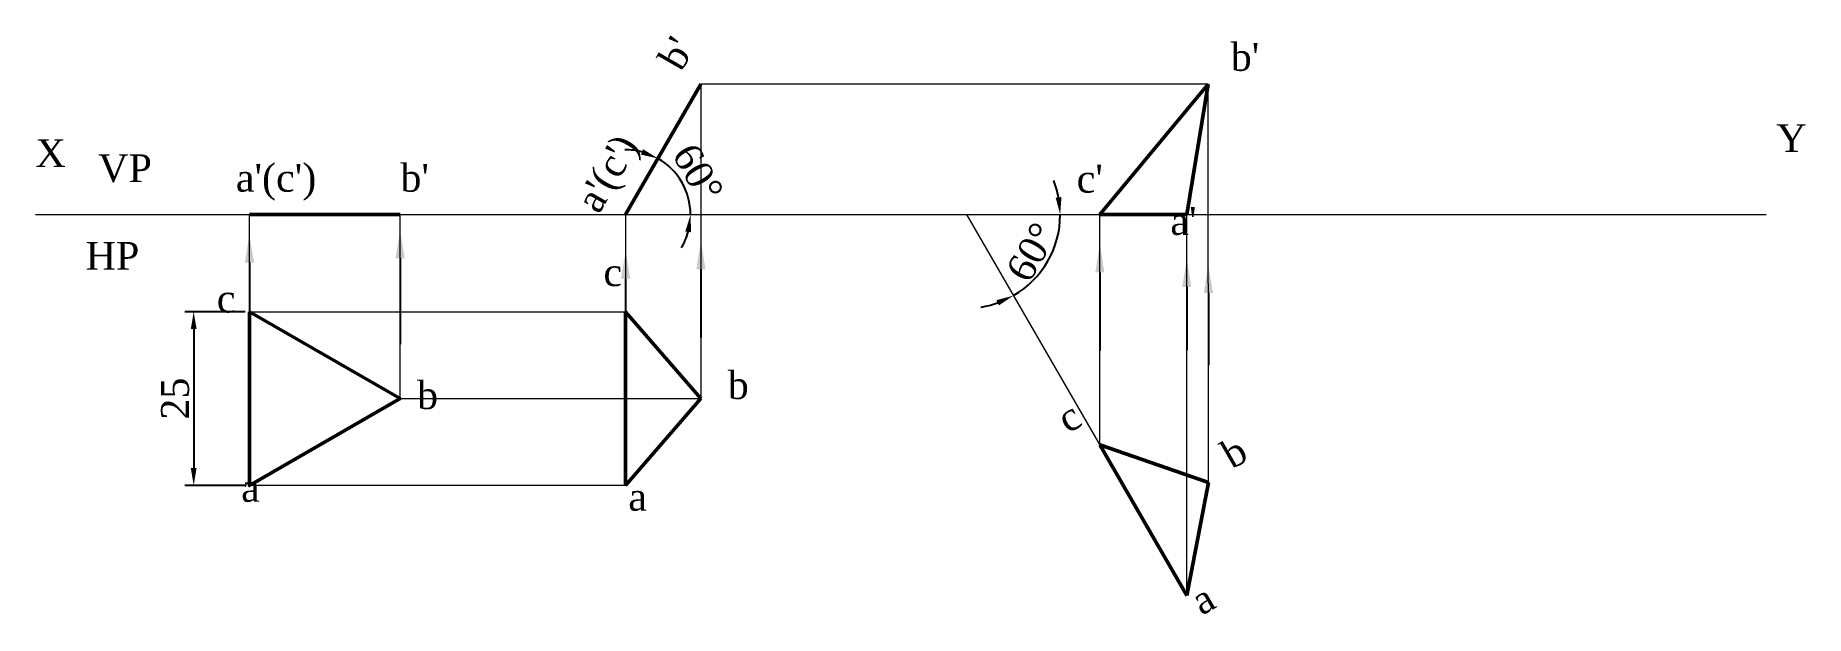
# Paper-space layout 'Layout14' of a CAD drawing. Header units: millimetres. Extents: x 14 to 269, y 56 to 139.
import ezdxf
from ezdxf import colors
from ezdxf.entities.mleader import LeaderData, LeaderLine
from ezdxf.math import Vec2, Vec3

# ---------------------------------------------------------------- set-up
doc = ezdxf.new("R2010")
doc.units = ezdxf.units.MM
for name, color, linetype, lineweight in [('PROJECTION_LINE', 250, 'Continuous', 5), ('VISIBLE_LINE', 170, 'Continuous', 50), ('XY LINE', 1, 'Continuous', 15)]:
    doc.layers.add(name, color=color, linetype=linetype, lineweight=lineweight)
doc.styles.get("Standard").update_dxf_attribs({"font": 'times.ttf', "height": 4})
doc.dimstyles.new('ISO-25', dxfattribs={"dimtxt": 4, "dimasz": 2.5, "dimexe": 1.25, "dimexo": 0.625, "dimtad": 1, "dimtoh": 1, "dimtxsty": 'Standard', "dimcen": 2.5, "dimadec": 0, "dimazin": 0, "dimtfac": 1, "dimtmove": 0, "dimatfit": 3, "dimfxl": 1, "dimarcsym": 0})

# ---------------------------------------------------------------- blocks, each defined once
blk = doc.blocks.new('*D89')
at = {"layer": 'Defpoints', "color": 0, "transparency": 16777216}
for p in [(109.95, 132.1), (107.89, 116.54), (14.31, 113.35), (99.12, 113.35), (263.04, 113.35)]:
    blk.add_point(p, dxfattribs=at)
at = {"layer": 'VISIBLE_LINE', "color": 0, "lineweight": -2, "transparency": 16777216}
for start, end in [(75.4001, 90.8002), (0, 60), (329.1998, 344.5999)]:
    blk.add_arc((99.12, 113.35), 9.33, start, end, dxfattribs=at)
at = {"layer": 'VISIBLE_LINE', "color": 0, "transparency": 16777216}
for points in [[(101.63, 122.76), (101.32, 121.99), (103.79, 121.43)], [(107.7, 110.93), (108.53, 110.82), (108.45, 113.35)]]:
    blk.add_solid(points, dxfattribs=at)
at = {"layer": 'VISIBLE_LINE', "color": 0, "transparency": 16777216, "insert": (109.51, 119.34), "char_height": 4, "attachment_point": 5, "rotation": 300}
blk.add_mtext('60°', dxfattribs=at)
blk = doc.blocks.new('*D90')
at = {"layer": 'Defpoints', "color": 0, "transparency": 16777216}
for p in [(14.31, 113.35), (148.13, 113.35), (263.04, 113.35), (158.43, 104.71), (179.75, 58.58)]:
    blk.add_point(p, dxfattribs=at)
at = {"layer": 'VISIBLE_LINE', "color": 0, "lineweight": -2, "transparency": 16777216}
for start, end in [(10.6726, 21.3453), (300, 0), (278.6547, 289.3274)]:
    blk.add_arc((148.13, 113.35), 13.44, start, end, dxfattribs=at)
at = {"layer": 'VISIBLE_LINE', "color": 0, "transparency": 16777216}
for points in [[(161.75, 115.88), (160.92, 115.8), (161.57, 113.35)], [(152.4, 101.05), (152.75, 100.29), (154.85, 101.71)]]:
    blk.add_solid(points, dxfattribs=at)
at = {"layer": 'VISIBLE_LINE', "color": 0, "transparency": 16777216, "insert": (157.47, 107.96), "char_height": 4, "attachment_point": 5, "rotation": 60}
blk.add_mtext('60°', dxfattribs=at)
blk = doc.blocks.new('*D91')
at = {"layer": 'Defpoints', "color": 0, "transparency": 16777216}
for p in [(45.06, 99.4), (37.05, 74.4), (45.06, 74.4)]:
    blk.add_point(p, dxfattribs=at)
at = {"layer": 'VISIBLE_LINE', "color": 0, "lineweight": -2, "transparency": 16777216}
for p, q in [((44.44, 99.4), (35.8, 99.4)), ((37.05, 96.9), (37.05, 76.9)), ((44.44, 74.4), (35.8, 74.4))]:
    blk.add_line(p, q, dxfattribs=at)
at = {"layer": 'VISIBLE_LINE', "color": 0, "transparency": 16777216}
for points in [[(36.64, 96.9), (37.47, 96.9), (37.05, 99.4)], [(36.64, 76.9), (37.47, 76.9), (37.05, 74.4)]]:
    blk.add_solid(points, dxfattribs=at)
at = {"layer": 'VISIBLE_LINE', "color": 0, "transparency": 16777216, "insert": (34.39, 86.9), "char_height": 4, "attachment_point": 5, "rotation": 90}
blk.add_mtext('25', dxfattribs=at)

psp = doc.layouts.new('Layout14')

# ---------------------------------------------------------------- linework, layer by layer
at = {"layer": 'PROJECTION_LINE'}
for p, q in [((109.948, 132.1), (109.948, 86.901)), ((182.845, 132.1), (109.948, 132.1)), ((182.892, 74.822), (182.845, 132.1)), ((45.063, 99.401), (45.063, 113.35)), ((66.714, 86.901), (66.714, 113.35)), ((99.123, 113.35), (99.123, 74.401)), ((148.129, 113.35), (179.752, 58.577)), ((167.267, 80.234), (167.267, 113.35)), ((179.767, 58.584), (179.767, 113.35)), ((45.063, 99.401), (99.123, 99.401)), ((66.714, 86.901), (109.948, 86.901)), ((99.123, 74.401), (45.063, 74.401))]:
    psp.add_line(p, q, dxfattribs=at)
at = {"layer": 'VISIBLE_LINE'}
for p, q in [((99.123, 113.35), (109.948, 132.1)), ((182.845, 132.1), (167.267, 113.35)), ((179.767, 113.35), (182.845, 132.1)), ((45.063, 113.35), (66.714, 113.35)), ((167.267, 113.35), (179.767, 113.35)), ((99.123, 99.401), (109.948, 86.901)), ((99.123, 74.401), (99.123, 99.401)), ((109.948, 86.901), (99.123, 74.401)), ((167.267, 80.234), (182.892, 74.822)), ((179.767, 58.584), (167.267, 80.234)), ((182.892, 74.822), (179.767, 58.584))]:
    psp.add_line(p, q, dxfattribs=at)
psp.add_lwpolyline([(45.063, 99.401), (45.063, 74.401), (66.714, 86.901)], close=True, dxfattribs=at)
at = {"layer": 'XY LINE'}
psp.add_line((14.306, 113.35), (263.037, 113.35), dxfattribs=at)

# ---------------------------------------------------------------- texts
at = {"layer": 'PROJECTION_LINE'}
for s, p in [('Y', (264.479, 122.353)), ('X', (14.306, 120.192)), ('VP', (23.318, 118.032)), ('HP', (21.515, 105.427))]:
    psp.add_text(s, height=4, dxfattribs=at).set_placement(p)
at = {"layer": 'VISIBLE_LINE'}
for s, rotation, p in [("a'(c')        b'", 60, (95.282, 113.31)), ('c', 30, (162.668, 81.826)), ('b', 30, (186.254, 76.694)), ('a', 30, (181.91, 55.643))]:
    psp.add_text(s, height=4, rotation=rotation, dxfattribs=at).set_placement(p)
for s, p in [("b'", (186.074, 134.027)), ("a'(c')        b'", (43.108, 116.656)), ("c'", (163.938, 116.519)), ("a'", (177.404, 110.438)), ('c', (95.936, 103.079)), ('c', (40.369, 99.282)), ('b', (69.147, 85.399)), ('b', (113.796, 86.842)), ('a', (43.871, 72.062)), ('a', (99.508, 70.783))]:
    psp.add_text(s, height=4, dxfattribs=at).set_placement(p)

# ---------------------------------------------------------------- dimensions: what is measured, and where the dimension line sits
for base, line1, line2, picture, middle in [((107.889, 116.541), ((14.306, 113.35), (263.037, 113.35)), ((99.123, 113.35), (109.948, 132.1)), '*D89', (109.505, 119.344)), ((158.425, 104.71), ((148.129, 113.35), (179.752, 58.577)), ((14.306, 113.35), (263.037, 113.35)), '*D90', (157.466, 107.959))]:
    dim = psp.add_angular_dim_2l(base=base, line1=line1, line2=line2, dimstyle='ISO-25', dxfattribs=at)
    dim.commit()
    dim.dimension.update_dxf_attribs({"geometry": picture, "text_midpoint": middle})
dim = psp.add_linear_dim(base=(37.053, 74.401), p1=(45.063, 99.401), p2=(45.063, 74.401), angle=90, dimstyle='ISO-25', dxfattribs=at)
dim.commit()
dim.dimension.update_dxf_attribs({"geometry": '*D91', "text_midpoint": (34.393, 86.901)})

# ---------------------------------------------------------------- leaders
at = {"layer": 'PROJECTION_LINE'}
ml = psp.add_multileader_mtext('Standard', dxfattribs=at)
ml.set_content('')
ml.set_leader_properties()
ml.build(insert=Vec2(0, 0))
ml.multileader.update_dxf_attribs({"has_dogleg": 0})
ctx = ml.context
ctx.base_point, ctx.plane_origin = Vec3(45.238, 91.01), Vec3(45.063, 110.464)
notes = []
notes.append((ctx, [(0, (1, 1, 0), (37.063, 90.903), (1, 0), 8, [(0, [(45.063, 110.464)], 0, [])])]))
ctx.mtext, ml.multileader.dxf.content_type = None, 0
ml = psp.add_multileader_mtext('Standard', dxfattribs=at)
ml.set_content('')
ml.set_leader_properties()
ml.build(insert=Vec2(0, 0))
ml.multileader.update_dxf_attribs({"has_dogleg": 0})
ctx = ml.context
ctx.base_point, ctx.plane_origin = Vec3(61.131, 106.376), Vec3(45.063, 110.464)
notes.append((ctx, [(0, (1, 1, 0), (53.063, 106.376), (-1, 0), 8, [(0, [(45.063, 110.464)], 0, [])])]))
ctx.mtext, ml.multileader.dxf.content_type = None, 0
ml = psp.add_multileader_mtext('Standard', dxfattribs=at)
ml.set_content('')
ml.set_leader_properties()
ml.build(insert=Vec2(0, 0))
ml.multileader.update_dxf_attribs({"has_dogleg": 0})
ctx = ml.context
ctx.base_point, ctx.plane_origin = Vec3(82.806, 94.733), Vec3(66.714, 111.081)
notes.append((ctx, [(0, (1, 1, 0), (74.714, 94.733), (-1, 0), 8, [(0, [(66.714, 111.081)], 0, [])])]))
ctx.mtext, ml.multileader.dxf.content_type = None, 0
ml = psp.add_multileader_mtext('Standard', dxfattribs=at)
ml.set_content('')
ml.set_leader_properties()
ml.build(insert=Vec2(0, 0))
ml.multileader.update_dxf_attribs({"has_dogleg": 0})
ctx = ml.context
ctx.base_point, ctx.plane_origin = Vec3(125.812, 95.748), Vec3(109.948, 109.501)
notes.append((ctx, [(0, (1, 1, 0), (117.948, 95.685), (-1, 0), 8, [(0, [(109.948, 109.501)], 0, [])])]))
ctx.mtext, ml.multileader.dxf.content_type = None, 0
ml = psp.add_multileader_mtext('Standard', dxfattribs=at)
ml.set_content('')
ml.set_leader_properties()
ml.build(insert=Vec2(0, 0))
ml.multileader.update_dxf_attribs({"has_dogleg": 0})
ctx = ml.context
ctx.base_point, ctx.plane_origin = Vec3(115.157, 93.003), Vec3(99.123, 108.14)
notes.append((ctx, [(0, (1, 1, 0), (107.123, 93.003), (-1, 0), 8, [(0, [(99.123, 108.14)], 0, [])])]))
ctx.mtext, ml.multileader.dxf.content_type = None, 0
ml = psp.add_multileader_mtext('Standard', dxfattribs=at)
ml.set_content('')
ml.set_leader_properties()
ml.build(insert=Vec2(0, 0))
ml.multileader.update_dxf_attribs({"has_dogleg": 0})
ctx = ml.context
ctx.base_point, ctx.plane_origin = Vec3(183.132, 93.781), Vec3(167.267, 109.038)
notes.append((ctx, [(0, (1, 1, 0), (175.267, 93.781), (-1, 0), 8, [(0, [(167.267, 109.038)], 0, [])])]))
ctx.mtext, ml.multileader.dxf.content_type = None, 0
ml = psp.add_multileader_mtext('Standard', dxfattribs=at)
ml.set_content('')
ml.set_leader_properties()
ml.build(insert=Vec2(0, 0))
ml.multileader.update_dxf_attribs({"has_dogleg": 0})
ctx = ml.context
ctx.base_point, ctx.plane_origin = Vec3(179.638, 93.868), Vec3(179.767, 106.957)
notes.append((ctx, [(0, (1, 1, 0), (171.767, 93.868), (1, 0), 8, [(0, [(179.767, 106.957)], 0, [])])]))
ctx.mtext, ml.multileader.dxf.content_type = None, 0
ml = psp.add_multileader_mtext('Standard', dxfattribs=at)
ml.set_content('')
ml.set_leader_properties()
ml.build(insert=Vec2(0, 0))
ml.multileader.update_dxf_attribs({"has_dogleg": 0})
ctx = ml.context
ctx.base_point, ctx.plane_origin = Vec3(182.725, 91.701), Vec3(182.866, 106.09)
notes.append((ctx, [(0, (1, 1, 0), (174.878, 91.701), (1, 0), 8, [(0, [(182.866, 106.09)], 0, [])])]))
ctx.mtext, ml.multileader.dxf.content_type = None, 0
for ctx, leaders in notes:
    for number, flags, end, landing, length, lines in leaders:
        leader = LeaderData()
        leader.index, (leader.has_last_leader_line, leader.has_dogleg_vector, leader.attachment_direction) = number, flags
        leader.last_leader_point, leader.dogleg_vector, leader.dogleg_length = Vec3(end), Vec3(landing), length
        for number, points, colour, breaks in lines:
            line = LeaderLine()
            line.index, line.vertices, line.color, line.breaks = number, Vec3.list(points), colors.encode_raw_color(colour), breaks
            leader.lines.append(line)
        ctx.leaders.append(leader)

doc.saveas('drawing.dxf')
